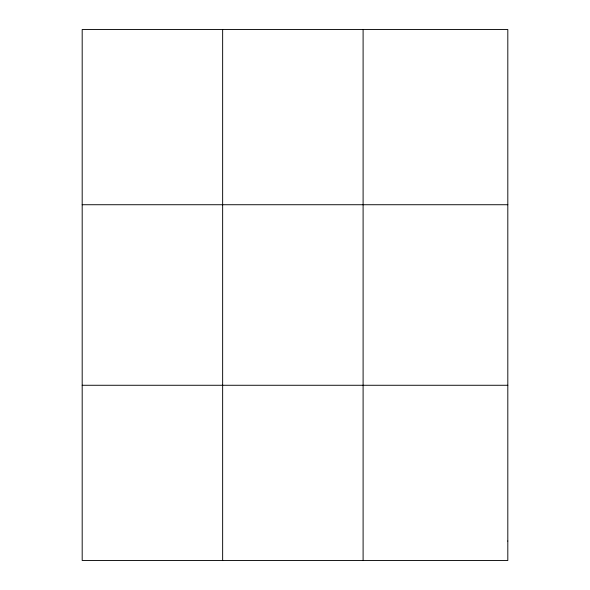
<?xml version="1.0" encoding="UTF-8"?>
<svg xmlns="http://www.w3.org/2000/svg" width="590" height="590" viewBox="0 0 590 590"><rect width="100%" height="100%" fill="white"/><g stroke="black" fill="none" stroke-linecap="round" stroke-linejoin="round"><path stroke-width="0.89" d="M222.644 29.5L222.644 560.5M363.101 29.5L363.101 560.5M82.187 204.73L507.813 204.73M82.187 385.27L507.813 385.27M507.813 541.03L507.813 560.5L82.187 560.5L82.187 29.5L507.813 29.5L507.813 541.03"/></g></svg>
